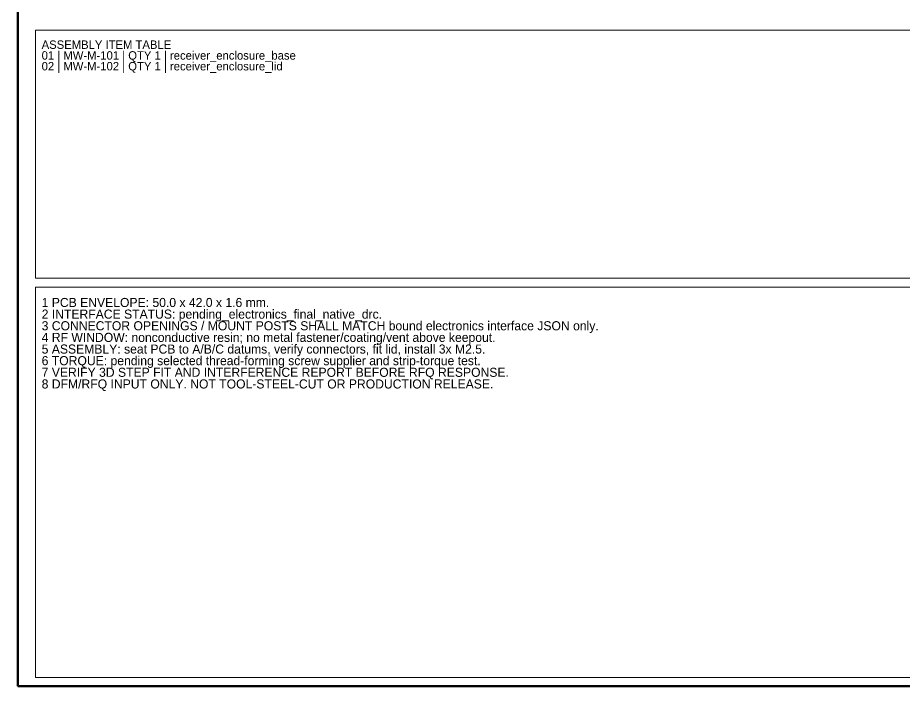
# Model space of a CAD drawing. Header units: millimetres. Extents: x 10 to 410, y 10 to 287.
# Drawn here: x 10 to 210, y 10 to 160.8 of the extents above; entities that cross this region are included whole.
import ezdxf
from ezdxf.enums import TextEntityAlignment as Align

# ---------------------------------------------------------------- set-up
doc = ezdxf.new("R2010")
doc.units = ezdxf.units.MM
doc.layers.add('BORDER', color=7, linetype='CONTINUOUS', lineweight=50)
doc.layers.add('NOTES', color=7, linetype='CONTINUOUS', lineweight=18)

msp = doc.modelspace()

# ---------------------------------------------------------------- linework, layer by layer
at = {"layer": 'BORDER'}
msp.add_lwpolyline([(10, 10), (410, 10), (410, 287), (10, 287)], close=True, dxfattribs=at)
at = {"layer": 'NOTES'}
for points in [[(14, 102), (252, 102), (252, 158), (14, 158)], [(14, 12), (252, 12), (252, 100), (14, 100)]]:
    msp.add_lwpolyline(points, close=True, dxfattribs=at)

# ---------------------------------------------------------------- texts
for s, height, p in [('ASSEMBLY ITEM TABLE', 1.9, (15.4, 154.7)), ('01 | MW-M-101 | QTY 1 | receiver_enclosure_base', 1.9, (15.4, 152.27)), ('02 | MW-M-102 | QTY 1 | receiver_enclosure_lid', 1.9, (15.4, 149.84)), ('1 PCB ENVELOPE: 50.0 x 42.0 x 1.6 mm.', 2.05, (15.4, 96.55)), ('2 INTERFACE STATUS: pending_electronics_final_native_drc.', 2.05, (15.4, 93.93)), ('3 CONNECTOR OPENINGS / MOUNT POSTS SHALL MATCH bound electronics interface JSON only.', 2.05, (15.4, 91.3)), ('4 RF WINDOW: nonconductive resin; no metal fastener/coating/vent above keepout.', 2.05, (15.4, 88.68)), ('5 ASSEMBLY: seat PCB to A/B/C datums, verify connectors, fit lid, install 3x M2.5.', 2.05, (15.4, 86.05)), ('6 TORQUE: pending selected thread-forming screw supplier and strip-torque test.', 2.05, (15.4, 83.43)), ('7 VERIFY 3D STEP FIT AND INTERFERENCE REPORT BEFORE RFQ RESPONSE.', 2.05, (15.4, 80.81)), ('8 DFM/RFQ INPUT ONLY. NOT TOOL-STEEL-CUT OR PRODUCTION RELEASE.', 2.05, (15.4, 78.18))]:
    msp.add_text(s, height=height, dxfattribs=at).set_placement(p, align=Align.MIDDLE_LEFT)

doc.saveas('drawing.dxf')
